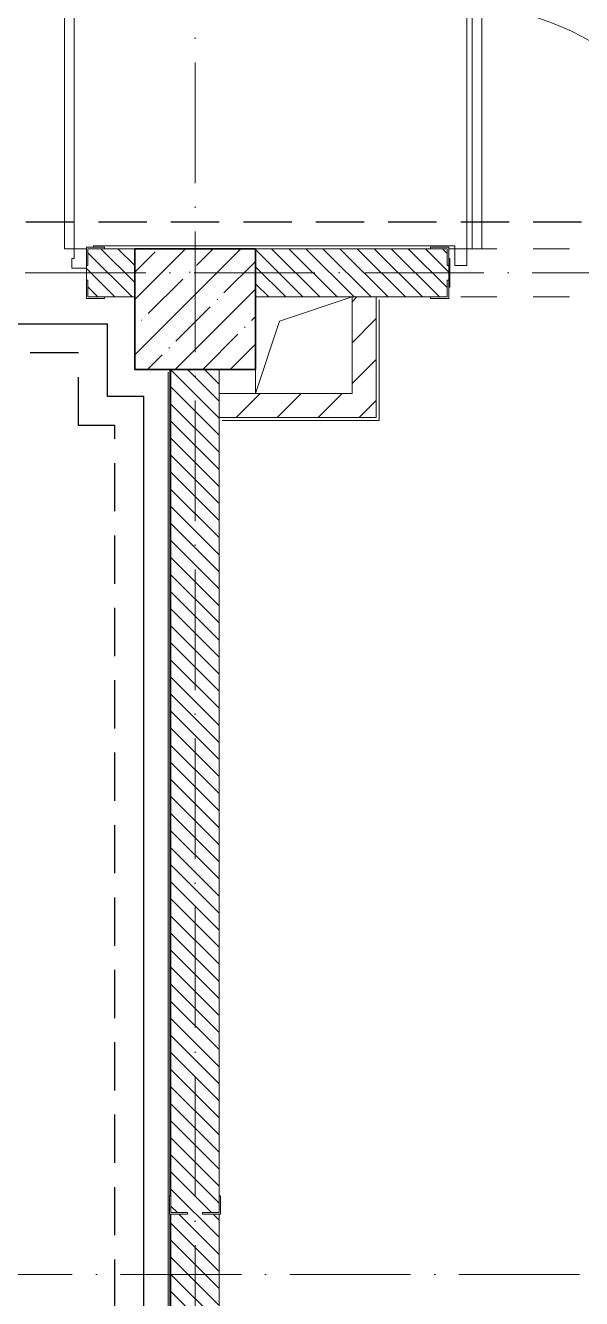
# Model space of a CAD drawing. Header units: millimetres. Extents: x -213536 to 1564669, y -45299 to 942238.
# Drawn here: x 448764 to 451066, y 505552 to 510827 of the extents above; entities that cross this region are included whole.
import ezdxf

# ---------------------------------------------------------------- set-up
doc = ezdxf.new("R2010")
doc.units = ezdxf.units.MM
for name, pattern in [('01 Штриховая _2 мм_', [300, 200, -100]), ('50_200_ШТРИХ_1Т_ш5_п1_п1_', [700, 500, -100, 0, -100]), ('Штрих короткий', [300, 150, -150]), ('Штриховая _2 мм - 1 мм_', [300, 200, -100])]:
    doc.linetypes.add(name, pattern=pattern)
for name, color, linetype, lineweight in [('0-1', 7, 'Continuous', 5), ('0-2', 7, 'Continuous', 9), ('3) ЖБ 4м', 3, 'Continuous', 30), ('Двери', 7, 'Continuous', 9), ('Каркас_Импост', 7, 'Continuous', 13), ('Несущие колонны', 7, 'Continuous', 9), ('Несущие колонны-1', 7, 'Continuous', 35), ('Обобщенные модели', 7, 'Continuous', 9), ('Общие ребра', 7, 'Continuous', 9), ('Оси-2', 7, '50_200_ШТРИХ_1Т_ш5_п1_п1_', 9), ('Открывание-1', 7, 'Continuous', 9), ('Панель', 7, 'Continuous', 13), ('Перемычка-1', 7, 'Штрих короткий', 9), ('СТ-1_16', 7, '01 Штриховая _2 мм_', 90), ('Стены-1', 7, 'Continuous', 13), ('Штриховка разреза-1', 7, 'Continuous', 9), ('Элементы узлов-2', 7, 'Continuous', 9)]:
    doc.layers.add(name, color=color, linetype=linetype, lineweight=lineweight)
doc.layers.add('СТ-11', color=7, linetype='Continuous', lineweight=90, true_color=0x800080)
doc.layers.add('СТ-1_1', color=7, linetype='Штриховая _2 мм - 1 мм_', lineweight=90, true_color=0x888888)
doc.layers.get('0-2').off()
pattern_1 = [(135, (0, 0), (-35.35534, -35.35534), [])]
pattern_2 = [(45, (0, 0), (-84.85281, 84.85281), [])]

# ---------------------------------------------------------------- blocks, each defined once
blk = doc.blocks.new('Ос 3 эт верх часть')
at = {"layer": 'Оси-2'}
for p, q in [((449466, 535177.6), (449466, 499613)), ((535374.3, 509802.4), (426847.2, 509802.4)), ((506366, 505652.4), (426847.2, 505652.4))]:
    blk.add_line(p, q, dxfattribs=at)
blk = doc.blocks.new('BSC_Колонна _Прямоугольная - 500х500-V22-АИ2_03_План отделки стен 3-го этажа _Часть 1_')
at = {"layer": 'Несущие колонны'}
h = blk.add_hatch(dxfattribs=at)
h.set_pattern_fill('FP_28', color=256, style=0, pattern_type=2)
h.set_pattern_definition([(45, (-20300, -64750), (-114.04925, 114.04925), []), (45, (-20185.95, -64750), (-114.04925, 114.04925), [201.613, -40.323, 3.353, -36.97])])
h.paths.add_polyline_path([(-250, -250), (250, -250), (250, 250), (-250, 250)], flags=0)
at = {"layer": 'Несущие колонны-1'}
for p, q in [((250, 250), (-250, 250)), ((-250, 250), (-250, -250)), ((250, -250), (250, 250)), ((-250, -250), (250, -250))]:
    blk.add_line(p, q, dxfattribs=at)
blk = doc.blocks.new('Дверь_СКБ_1Ст_Внутренняя_ШЕР - СОШ_Д-12_Дв_1150x2100h_С_У учеников_ душевые-28640187-АИ2_03_План отделки стен 3-го этажа _Часть 1_')
at = {"layer": 'Каркас_Импост'}
for p, q in [((-562.5, 100), (-562.5, 20)), ((-562.5, 100), (-512.5, 100)), ((-512.5, 100), (-512.5, 60)), ((-502.5, 60), (-512.5, 60)), ((-502.5, 60), (-502.5, 20)), ((527.5, 60), (527.5, 20)), ((537.5, 60), (527.5, 60)), ((537.5, 100), (537.5, 60)), ((537.5, 100), (587.5, 100)), ((-562.5, 20), (-502.5, 20)), ((527.5, 20), (587.5, 20)), ((587.5, 31), (587.5, 20))]:
    blk.add_line(p, q, dxfattribs=at)
at = {"layer": 'Открывание-1'}
blk.add_arc((537.5, 100), 1050, 90, 180, dxfattribs=at)
at = {"layer": 'Панель'}
for p, q in [((537.5, 1150), (497.5, 1150)), ((497.5, 100), (497.5, 1150)), ((537.5, 1150), (537.5, 100)), ((537.5, 100), (497.5, 100))]:
    blk.add_line(p, q, dxfattribs=at)
blk = doc.blocks.new('Проем_Дверь_Прямоугольный - 1700х2400h_дверные проемы-28706188-АИ2_03_План отделки стен 3-го этажа _Часть 1_')
at = {"layer": 'Перемычка-1'}
for p, q in [((850, 100), (-850, 100)), ((850, -100), (-850, -100))]:
    blk.add_line(p, q, dxfattribs=at)
blk = doc.blocks.new('Дверь_Витражная_СКБ_2Ст2 - ДВВ_ДАО_СОШ_Классы-V181-АИ2_03_План отделки стен 3-го этажа _Часть 1_')
at = {"layer": 'Двери'}
for p, q in [((-775, 1035), (-775, 35)), ((775, 585), (775, 35))]:
    blk.add_line(p, q, dxfattribs=at)
for centre, radius, start, end in [((-775, 35), 1000, 360, 90), ((775, 35), 550, 90, 180)]:
    blk.add_arc(centre, radius, start, end, dxfattribs=at)
at = {"layer": 'Элементы узлов-2'}
for p, q in [((-713, 1035), (-753, 1035)), ((-753, 1035), (-753, 35)), ((-713, 35), (-713, 1035)), ((775, 585), (735, 585)), ((735, 585), (735, 35)), ((775, 35), (775, 585)), ((-825, 35), (-825, -35)), ((-775, 35), (-825, 35)), ((-775, 35), (-825, 35)), ((-825, 35), (-825, -35)), ((-775, -35), (-775, 35)), ((-775, -35), (-775, 35)), ((-753, 35), (-713, 35)), ((735, 35), (775, 35)), ((775, -35), (775, 35)), ((775, 35), (825, 35)), ((775, 35), (775, -35)), ((825, 35), (775, 35)), ((825, 35), (825, -35)), ((825, -35), (825, 35)), ((-825, -35), (-775, -35)), ((-825, -35), (-775, -35)), ((825, -35), (775, -35)), ((775, -35), (825, -35))]:
    blk.add_line(p, q, dxfattribs=at)
blk = doc.blocks.new('154_Стойка_СКБ_Уголок - СМ-2480_200-28346303-АИ2_03_План отделки стен 3-го этажа _Часть 1_')
at = {"layer": 'Обобщенные модели'}
for p, q in [((125, 156), (125, 81)), ((200, 156), (125, 156)), ((131, 81), (131, 150)), ((131, 150), (200, 150)), ((200, 150), (200, 156)), ((125, 81), (131, 81)), ((131, 19), (125, 19)), ((125, 19), (125, -56)), ((131, -50), (131, 19)), ((200, -50), (131, -50)), ((200, -56), (200, -50)), ((125, -56), (200, -56))]:
    blk.add_line(p, q, dxfattribs=at)
blk = doc.blocks.new('Стойка_Влож_Полоса боковая - Полоса-28213942-АИ2_03_План отделки стен 3-го этажа _Часть 1_')
at = {"layer": 'Обобщенные модели'}
for p, q in [((-5, 60), (0, 60)), ((-5, -60), (-5, 60)), ((0, 31), (0, -31)), ((0, -60), (-5, -60))]:
    blk.add_line(p, q, dxfattribs=at)
blk = doc.blocks.new('Фахверк_СКБ_Уголок - 200_3960_зеркало-28268689-АИ2_03_План отделки стен 3-го этажа _Часть 1_')
at = {"layer": 'Обобщенные модели'}
for p, q in [((200, 156), (125, 156)), ((125, 156), (125, 81)), ((131, 81), (131, 150)), ((131, 150), (200, 150)), ((200, 150), (200, 156)), ((125, 81), (131, 81)), ((131, 19), (125, 19)), ((125, 19), (125, -56)), ((131, -50), (131, 19)), ((200, -50), (131, -50)), ((200, -56), (200, -50)), ((125, -56), (200, -56))]:
    blk.add_line(p, q, dxfattribs=at)
blk = doc.blocks.new('Фахверк_СКБ_Уголок - 200_3550-28187522-АИ2_03_План отделки стен 3-го этажа _Часть 1_')
at = {"layer": 'Обобщенные модели'}
for p, q in [((125, 156), (50, 156)), ((50, 156), (50, 150)), ((50, 150), (119, 150)), ((119, 150), (119, 81)), ((125, 81), (125, 156)), ((119, 81), (125, 81)), ((125, 19), (119, 19)), ((119, 19), (119, -50)), ((125, -56), (125, 19)), ((119, -50), (50, -50)), ((50, -50), (50, -56)), ((50, -56), (125, -56))]:
    blk.add_line(p, q, dxfattribs=at)
blk = doc.blocks.new('AR_Отверстие прямоугольное _в плите_ - AR_Отверстие прямоугольное _в плите_-30459211-АИ2_03_План отделки стен 3-го этажа _Часть 1_')
at = {"layer": 'Обобщенные модели'}
for p, q in [((-100, 100), (200, 200)), ((-200, -200), (-100, 100)), ((-200, -100), (-200, -200))]:
    blk.add_line(p, q, dxfattribs=at)
blk = doc.blocks.new('0125-Р-ОО-Ш2-АР-о_23_10_2024_rvt-1-АИ2_03_План отделки стен 3-го этажа _Часть 1_')
at = {"layer": 'Штриховка разреза-1'}
h = blk.add_hatch(dxfattribs=at)
h.set_pattern_fill('FP_1', color=256, style=0, pattern_type=2)
h.set_pattern_definition(pattern_1)
h.paths.add_polyline_path([(20050, 64800), (20050, 65000), (19856, 65000), (19856, 64931), (19850, 64931), (19850, 64869), (19856, 64869), (19856, 64800), (19925, 64800)], flags=0)
h.paths.add_polyline_path([(18192.5, 64800), (18694, 64800), (18694, 64869), (18700, 64869), (18700, 64931), (18694, 64931), (18694, 65000), (17336, 65000), (17336, 64931), (17330, 64931), (17330, 64869), (17336, 64869), (17336, 64800), (18160, 64800)], flags=0)
h.paths.add_polyline_path([(16308.2, 64800), (16324, 64800), (16324, 64869), (16330, 64869), (16330, 64931), (16324, 64931), (16324, 65000), (15650, 65000), (15650, 64800), (16255, 64800)], flags=0)
h = blk.add_hatch(dxfattribs=at)
h.set_pattern_fill('FP_1', color=256, style=0, pattern_type=2)
h.set_pattern_definition(pattern_1)
h.paths.add_polyline_path([(21275, 64800), (21344, 64800), (21344, 64869), (21350, 64869), (21350, 64931), (21344, 64931), (21344, 65000), (20550, 65000), (20550, 64800)], flags=0)
h = blk.add_hatch(dxfattribs=at)
h.set_pattern_fill('FP_121', color=256, style=0, pattern_type=2)
h.set_pattern_definition(pattern_2)
h.paths.add_polyline_path([(21050, 64300), (21050, 64800), (20950, 64800), (20950, 64300)], flags=0)
h = blk.add_hatch(dxfattribs=at)
h.set_pattern_fill('FP_1', color=256, style=0, pattern_type=2)
h.set_pattern_definition(pattern_1)
h.paths.add_polyline_path([(20200, 57500), (20400, 57500), (20400, 61000), (20331, 61000), (20331, 61006), (20400, 61006), (20400, 64500), (20200, 64500), (20200, 61006), (20269, 61006), (20269, 61000), (20200, 61000), (20200, 58319.5)], flags=0)
h = blk.add_hatch(dxfattribs=at)
h.set_pattern_fill('FP_121', color=256, style=0, pattern_type=2)
h.set_pattern_definition(pattern_2)
h.paths.add_polyline_path([(20950, 64300), (20950, 64400), (20400, 64400), (20400, 64300)], flags=0)
at = {"layer": 'Стены-1'}
for p, q in [((20050, 65000), (19925, 65000)), ((21275, 65000), (20550, 65000)), ((19850, 64931), (19850, 64869)), ((19925, 64800), (20050, 64800)), ((20550, 64800), (21275, 64800)), ((21050, 64800), (20950, 64800)), ((20950, 64800), (20950, 64400)), ((21050, 64300), (21050, 64800)), ((20200, 64500), (20200, 61075)), ((20400, 61075), (20400, 64500)), ((20950, 64400), (20400, 64400)), ((20400, 64400), (20400, 64300)), ((20400, 64300), (20950, 64300)), ((20950, 64300), (21050, 64300)), ((20200, 61000), (20200, 57500)), ((20400, 57500), (20400, 61000))]:
    blk.add_line(p, q, dxfattribs=at)
at = {"layer": '0-2'}
for name, p in [('Дверь_СКБ_1Ст_Внутренняя_ШЕР - СОШ_Д-12_Дв_1150x2100h_С_У учеников_ душевые-28640187-АИ2_03_План отделки стен 3-го этажа _Часть 1_', (19262.5, 64900)), ('Дверь_Витражная_СКБ_2Ст2 - ДВВ_ДАО_СОШ_Классы-V181-АИ2_03_План отделки стен 3-го этажа _Часть 1_', (22200, 64965)), ('Фахверк_СКБ_Уголок - 200_3960_зеркало-28268689-АИ2_03_План отделки стен 3-го этажа _Часть 1_', (19725, 64850)), ('BSC_Колонна _Прямоугольная - 500х500-V22-АИ2_03_План отделки стен 3-го этажа _Часть 1_', (20300, 64750)), ('Проем_Дверь_Прямоугольный - 1700х2400h_дверные проемы-28706188-АИ2_03_План отделки стен 3-го этажа _Часть 1_', (22200, 64900)), ('AR_Отверстие прямоугольное _в плите_ - AR_Отверстие прямоугольное _в плите_-30459211-АИ2_03_План отделки стен 3-го этажа _Часть 1_', (20750, 64600))]:
    blk.add_blockref(name, p, dxfattribs=at)
for name, p, rotation in [('154_Стойка_СКБ_Уголок - СМ-2480_200-28346303-АИ2_03_План отделки стен 3-го этажа _Часть 1_', (21475, 64950), 180), ('Стойка_Влож_Полоса боковая - Полоса-28213942-АИ2_03_План отделки стен 3-го этажа _Часть 1_', (21350, 64900), 180), ('Фахверк_СКБ_Уголок - 200_3550-28187522-АИ2_03_План отделки стен 3-го этажа _Часть 1_', (20250, 61125), 269.9999999999999)]:
    blk.add_blockref(name, p, dxfattribs=dict(at, rotation=rotation))
blk = doc.blocks.new('3этВверх')
at = {"layer": 'Общие ребра'}
for p, q in [((449361, 509397.4), (449361, 505977.4)), ((449361, 505902.4), (449361, 502402.4))]:
    blk.add_line(p, q, dxfattribs=at)
at = {"layer": 'СТ-11', "lineweight": 25}
for p, q in [((449104, 509590.4), (447538, 509590.4)), ((449104, 509290.4), (449104, 509590.4)), ((449254, 509290.4), (449104, 509290.4)), ((449254, 502514.4), (449254, 509290.4))]:
    blk.add_line(p, q, dxfattribs=at)
at = {"layer": 'СТ-1_1', "lineweight": 25}
blk.add_line((444566, 510014.4), (452604, 510014.4), dxfattribs=at)
at = {"layer": 'СТ-1_16', "lineweight": 25}
for p, q in [((448984, 509470.4), (447758, 509470.4)), ((448984, 509170.4), (448984, 509470.4)), ((449134, 509170.4), (448984, 509170.4)), ((449134, 502514.4), (449134, 509170.4))]:
    blk.add_line(p, q, dxfattribs=at)
at = {"layer": 'Стены-1'}
for p, q in [((450541, 509914.4), (449046, 509914.4)), ((449046, 509914.4), (449046, 509908.4)), ((449091, 509902.4), (449216, 509902.4)), ((449716, 509902.4), (450441, 509902.4)), ((450516, 509902.4), (450541, 509902.4)), ((450541, 509902.4), (450541, 509914.4)), ((450216, 509702.4), (450216, 509202.4)), ((450228, 509702.4), (450216, 509702.4)), ((450228, 509190.4), (450228, 509690.4)), ((449354, 509390.4), (449354, 502414.4)), ((449366, 505977.4), (449366, 509402.4)), ((450216, 509202.4), (449578, 509202.4)), ((449578, 509190.4), (450228, 509190.4)), ((449366, 502402.4), (449366, 505902.4))]:
    blk.add_line(p, q, dxfattribs=at)
at = {"layer": '0-1'}
blk.add_blockref('0125-Р-ОО-Ш2-АР-о_23_10_2024_rvt-1-АИ2_03_План отделки стен 3-го этажа _Часть 1_', (429166, 444902.4), dxfattribs=at)

msp = doc.modelspace()

# ---------------------------------------------------------------- block references
at = {"color": 5, "lineweight": 30}
msp.add_blockref('Ос 3 эт верх часть', (0, 0), dxfattribs=at)
at = {"layer": '3) ЖБ 4м'}
msp.add_blockref('3этВверх', (0, 0), dxfattribs=at)

doc.saveas('drawing.dxf')
